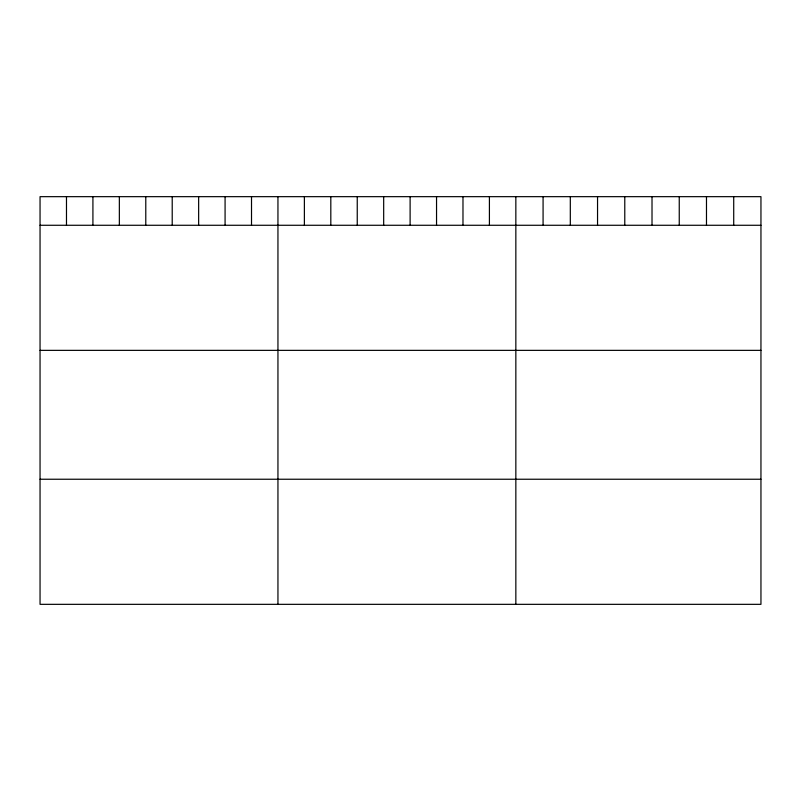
<?xml version="1.0" encoding="UTF-8"?>
<svg xmlns="http://www.w3.org/2000/svg" width="801" height="801" viewBox="0 0 801 801"><rect width="100%" height="100%" fill="white"/><g stroke="black" fill="none" stroke-linecap="round" stroke-linejoin="round"><path stroke-width="1.2" d="M760.95 225.271L760.95 604.334L40.05 604.334L40.05 196.666L760.95 196.666L760.95 225.271L40.05 225.271M40.05 350.357L760.95 350.357M40.05 479.238L760.95 479.238M733.716 196.666L733.716 225.271M706.482 196.666L706.482 225.271M679.248 196.666L679.248 225.271M652.014 196.666L652.014 225.271M624.78 196.666L624.78 225.271M597.546 196.666L597.546 225.271M570.312 196.666L570.312 225.271M543.078 196.666L543.078 225.271M515.844 196.666L515.844 604.334M489.411 196.666L489.411 225.271M462.978 196.666L462.978 225.271M436.545 196.666L436.545 225.271M410.112 196.666L410.112 225.271M383.679 196.666L383.679 225.271M357.246 196.666L357.246 225.271M330.813 196.666L330.813 225.271M304.38 196.666L304.38 225.271M277.947 196.666L277.947 604.334M251.514 196.666L251.514 225.271M225.081 196.666L225.081 225.271M198.648 196.666L198.648 225.271M172.215 196.666L172.215 225.271M145.782 196.666L145.782 225.271M119.349 196.666L119.349 225.271M92.916 196.666L92.916 225.271M66.483 196.666L66.483 225.271"/></g></svg>
